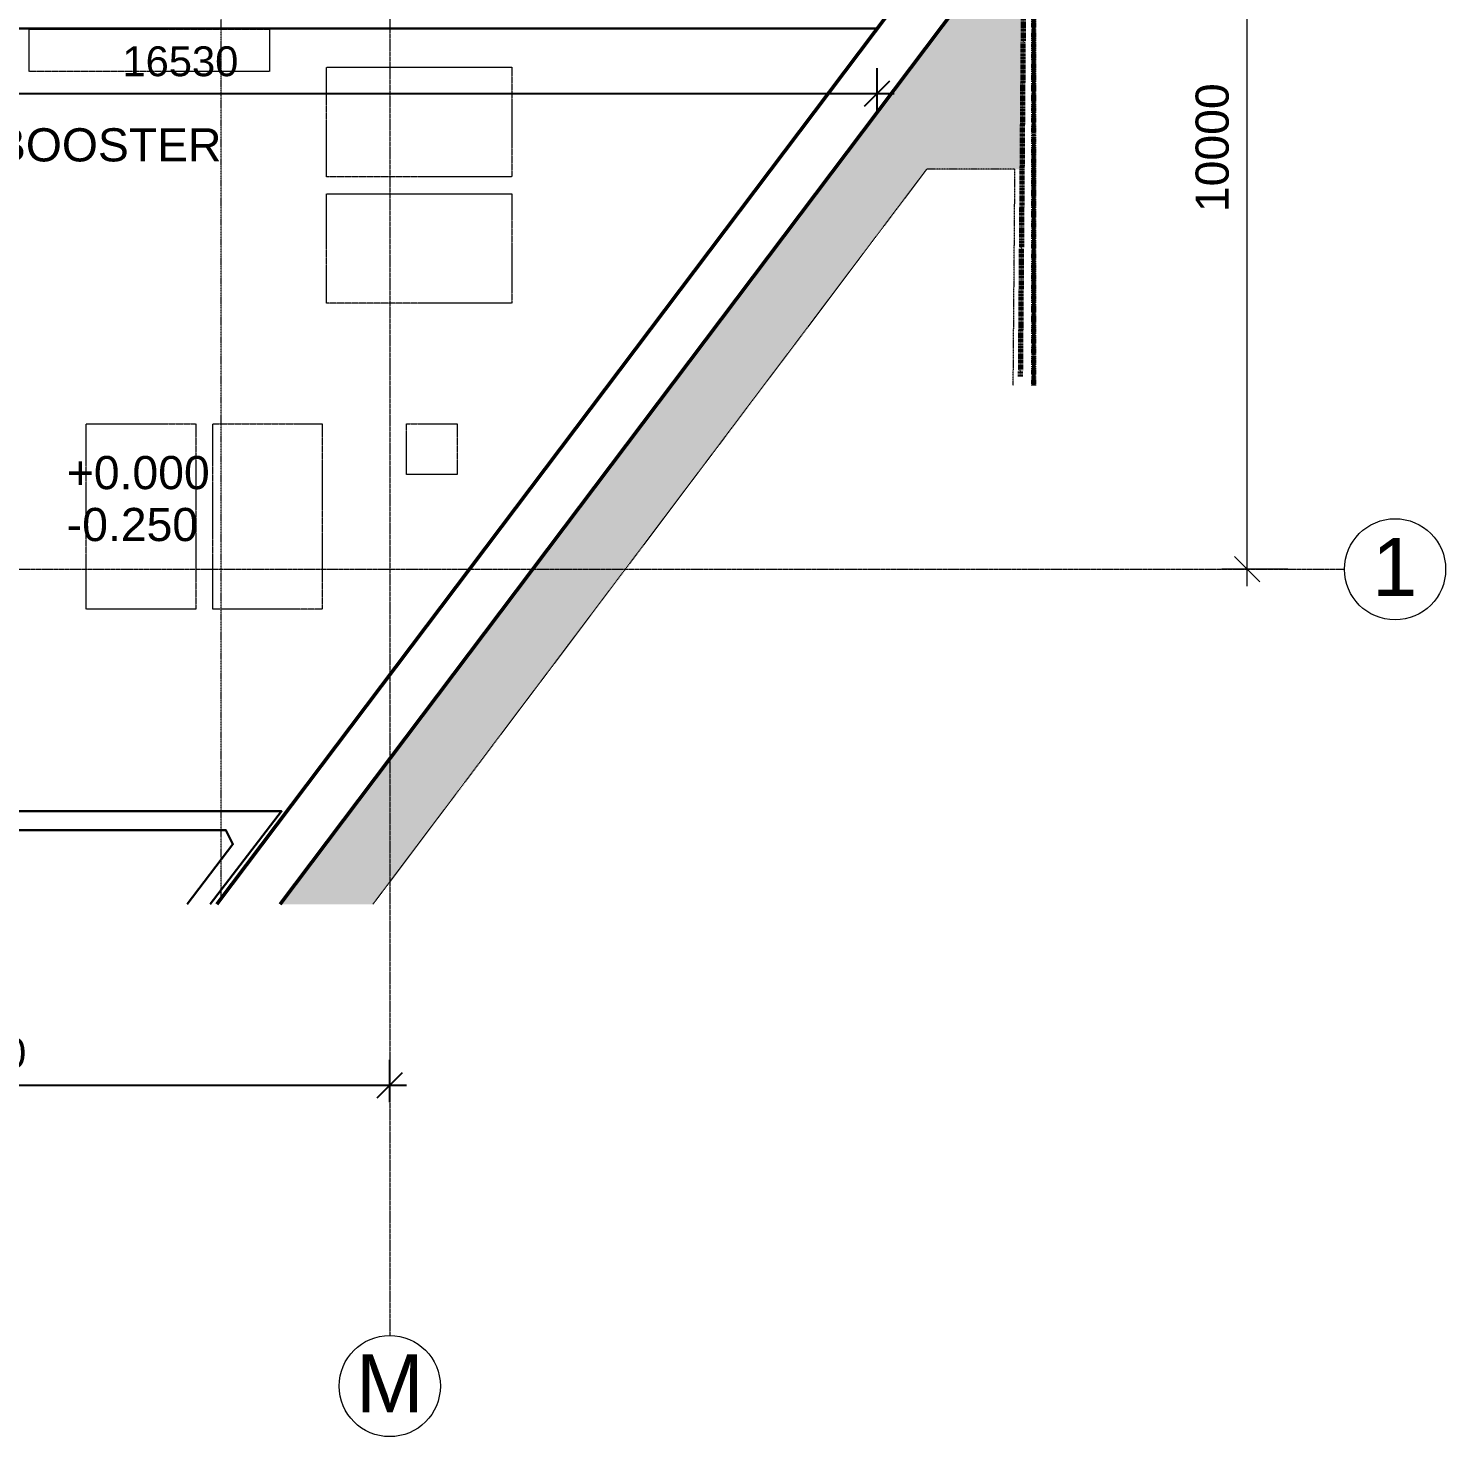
# Model space of a CAD drawing. Header units: millimetres. Extents: x -309924 to 219496, y -330797 to 211873.
# Drawn here: x 112563 to 129377, y 122717 to 139422 of the extents above; entities that cross this region are included whole.
import ezdxf

# ---------------------------------------------------------------- set-up
doc = ezdxf.new("R2010")
doc.units = ezdxf.units.MM
for name, pattern in [('Double dash', [24.5, 10, -3, 2, -3, 2, -4.5]), ('Double dash_2_', [42.8625, 15.875, -4.7625, 6.35, -4.7625, 6.35, -4.7625]), ('Grid Line', [21, 12, -3, 3, -3]), ('IMPORT-Hidden_samll_', [3, 2, -1]), ('Overhead', [1.8, 1.2, -0.6])]:
    doc.linetypes.add(name, pattern=pattern)
for name, color, linetype, lineweight in [('0-1', 7, 'Continuous', 5), ('0-3', 7, 'Double dash_2_', 50), ('A-ANNO-DIMS', 7, 'Continuous', 9), ('A-DETL-3', 102, 'Overhead', 5), ('A-FLOR-OVHD', 7, 'Overhead', 5), ('A-WALL-2', 7, 'Continuous', 35), ('C-PROP-LINE', 7, 'Double dash', 70), ('C-PROP-LINE-1', 7, 'Double dash_2_', 50), ('G-ANNO-DIMS', 7, 'Continuous', 5), ('G-ANNO-TEXT', 7, 'Continuous', 5), ('I-WALL', 7, 'Continuous', 9), ('I-WALL-4', 7, 'Continuous', 30), ('OAP280_W', 210, 'Continuous', 50), ('S-GRID-1', 7, 'Grid Line', 5), ('S-GRID-IDEN', 7, 'Continuous', 5)]:
    doc.layers.add(name, color=color, linetype=linetype, lineweight=lineweight)
doc.layers.add('A-DETL-GENF-5', color=7, linetype='Continuous', lineweight=9, true_color=0x525252)
doc.layers.add('E-EQMT', color=7, linetype='IMPORT-Hidden_samll_', lineweight=5, true_color=0x656565)
doc.layers.add('as built dims 190807', color=10, linetype='Continuous')
doc.styles.add('Arial_1', font='arial.ttf', dxfattribs={"height": 393.413174})
doc.styles.add('Arial_11', font='arial.ttf', dxfattribs={"height": 354.071856})
doc.styles.add('Arial_4', font='arial.ttf', dxfattribs={"height": 688.473054})
doc.styles.add('Arial_6', font='arial.ttf', dxfattribs={"height": 1.18024})
doc.dimstyles.new('Diagonal_-_2_0mm_Arial', dxfattribs={"dimscale": 304.8, "dimtxt": 500, "dimasz": 0.984252, "dimexe": 0.984252, "dimexo": 0.984252, "dimgap": 0.656168, "dimtad": 1, "dimdec": 0, "dimrnd": 5, "dimzin": 0, "dimdsep": 46, "dimtxsty": 'Arial_11', "dimblk1": 'OBLIQUE', "dimblk2": 'OBLIQUE', "dimsah": 1, "dimcen": 0.09, "dimdle": 0.656168, "dimadec": 0, "dimazin": 0, "dimtfac": 1, "dimtdec": 4, "dimtix": 1, "dimtmove": 0, "dimatfit": 3, "dimfxl": 1, "dimtvp": 1, "dimtolj": 1, "dimtzin": 0, "dimarcsym": 2})
pattern_1 = [(45, (0, 0), (1e-13, 1796.051), [1270, -1270]), (45, (-336.8, 336.8), (1e-13, 1796.051), [1270, -1270]), (45, (-673.5, 673.5), (1e-13, 1796.051), [1270, -1270]), (135, (-673.5, 898), (-1796.051, 1e-13), [1270, -1270]), (135, (-336.8, 1234.8), (-1796.051, 1e-13), [1270, -1270]), (135, (0, 1571.5), (-1796.051, 1e-13), [1270, -1270])]

# ---------------------------------------------------------------- blocks, each defined once
blk = doc.blocks.new('Family - ___-1112717-B2_F PLAN _2 OF 2_')
at = {"layer": 'C-PROP-LINE', "ltscale": 0.5}
for p, q in [((124355, 137750), (124462, 151157)), ((124335, 135294), (124355, 137750))]:
    blk.add_line(p, q, dxfattribs=at)
blk = doc.blocks.new('Grid - 3mm-2917264-B2_F PLAN _2 OF 2_')
at = {"layer": 'S-GRID-IDEN'}
blk.add_circle((0, 0), 3, dxfattribs=at)
blk = doc.blocks.new('Family - ___-2785461-B2_F PLAN _2 OF 2_')
at = {"layer": 'C-PROP-LINE'}
blk.add_line((124491, 135185), (124499, 204681), dxfattribs=at)
blk = doc.blocks.new('Family - ___-36030423-B2_F PLAN _2 OF 2_')
at = {"layer": 'C-PROP-LINE'}
blk.add_line((124491, 135185), (124499, 204681), dxfattribs=at)
blk = doc.blocks.new('Family - ___-3197506-B2_F PLAN _2 OF 2_')
at = {"layer": 'C-PROP-LINE-1'}
blk.add_line((124491, 135185), (124499, 204681), dxfattribs=at)
blk = doc.blocks.new('Dims-B2-FPLAN_2OF2__dwg__Oblique-5772969-B2_F PLAN _2 OF 2_')
at = {"layer": 'A-ANNO-DIMS'}
blk.add_line((-0.5, -0.5), (0.5, 0.5), dxfattribs=at)
blk = doc.blocks.new('_Oblique')
at = {"color": 0, "linetype": 'ByBlock', "lineweight": -2}
blk.add_line((-0.5, -0.5), (0.5, 0.5), dxfattribs=at)
blk = doc.blocks.new('*D291')
at = {"layer": 'A-ANNO-DIMS', "color": 0, "lineweight": -2, "transparency": 16777216}
for p, q in [((106851, 126685), (106851, 127185)), ((116851, 126685), (116851, 127185)), ((106651, 126885), (117051, 126885))]:
    blk.add_line(p, q, dxfattribs=at)
at = {"layer": 'Defpoints', "color": 0, "transparency": 16777216}
for p in [(116851, 126885), (106851, 126385), (116851, 126385)]:
    blk.add_point(p, dxfattribs=at)
at = {"layer": 'A-ANNO-DIMS', "color": 0, "lineweight": -2, "transparency": 16777216, "xscale": 299.9999999999999, "yscale": 299.9999999999999, "zscale": 299.9999999999999, "rotation": 180}
blk.add_blockref('_Oblique', (106851, 126885), dxfattribs=at)
at = {"layer": 'A-ANNO-DIMS', "color": 0, "lineweight": -2, "transparency": 16777216, "xscale": 299.9999999999999, "yscale": 299.9999999999999, "zscale": 299.9999999999999}
blk.add_blockref('_Oblique', (116851, 126885), dxfattribs=at)
at = {"layer": 'A-ANNO-DIMS', "color": 0, "transparency": 16777216, "insert": (111851, 127266), "char_height": 354.1, "attachment_point": 5, "style": 'Arial_11'}
blk.add_mtext('\\A1;10000', dxfattribs=at)
blk = doc.blocks.new('*D311')
at = {"layer": 'A-ANNO-DIMS', "color": 0, "lineweight": -2, "transparency": 16777216}
for p, q in [((106101, 138448), (106101, 138948)), ((122633, 138448), (122633, 138948)), ((105901, 138648), (122833, 138648))]:
    blk.add_line(p, q, dxfattribs=at)
at = {"layer": 'Defpoints', "color": 0, "transparency": 16777216}
for p in [(122633, 138648), (106101, 138148), (122633, 138148)]:
    blk.add_point(p, dxfattribs=at)
at = {"layer": 'A-ANNO-DIMS', "color": 0, "lineweight": -2, "transparency": 16777216, "xscale": 299.9999999999999, "yscale": 299.9999999999999, "zscale": 299.9999999999999, "rotation": 180}
blk.add_blockref('_Oblique', (106101, 138648), dxfattribs=at)
at = {"layer": 'A-ANNO-DIMS', "color": 0, "lineweight": -2, "transparency": 16777216, "xscale": 299.9999999999999, "yscale": 299.9999999999999, "zscale": 299.9999999999999}
blk.add_blockref('_Oblique', (122633, 138648), dxfattribs=at)
at = {"layer": 'A-ANNO-DIMS', "color": 0, "transparency": 16777216, "insert": (114367, 139029), "char_height": 354.1, "attachment_point": 5, "style": 'Arial_11'}
blk.add_mtext('\\A1;16530', dxfattribs=at)
blk = doc.blocks.new('B2 plinth')
at = {"layer": 'E-EQMT'}
for points in [[(112575, 139411), (115425, 139411), (115425, 138911), (112575, 138911)], [(116100, 138961), (118300, 138961), (118300, 137661), (116100, 137661)], [(116100, 137461), (118300, 137461), (118300, 136161), (116100, 136161)], [(113250, 134731), (114550, 134731), (114550, 132531), (113250, 132531)], [(114750, 134731), (116050, 134731), (116050, 132531), (114750, 132531)], [(117050, 134731), (117650, 134731), (117650, 134131), (117050, 134131)]]:
    blk.add_lwpolyline(points, close=True, dxfattribs=at)

msp = doc.modelspace()

# ---------------------------------------------------------------- hatches: boundary and pattern name
at = {"layer": 'A-DETL-GENF-5'}
h = msp.add_hatch(dxfattribs=at)
h.set_pattern_fill('FP_5', color=256, style=0, pattern_type=2)
h.set_pattern_definition(pattern_1)
h.paths.add_polyline_path([(9600.4, 129032.5), (9601.2, 161178.1), (78643.5, 202430.8), (123587.6, 202430.6), (123586.1, 139689.7), (115551, 129032.5), (116650, 129032.5), (123219.4, 137750.4), (124355.1, 137750.4), (124462.4, 151156.8), (124469, 204683.5), (-4678.3, 204683.5), (-4667.2, 161414.7), (-1657.7, 160831.2), (3415.6, 163862.5), (5580.2, 160240), (506.8, 157208.6), (-1654.1, 160825.1), (-4667.8, 161403.5), (-4678.3, 129032.5), (7685, 129032.5)])
h = msp.add_hatch(dxfattribs=at)
h.set_pattern_fill('FP_5', color=256, style=0, pattern_type=2)
h.set_pattern_definition(pattern_1)
h.paths.add_polyline_path([(115550.4, 129032.5), (115551, 129032.5), (120185.3, 135180)], flags=0)

# ---------------------------------------------------------------- linework, layer by layer
at = {"layer": 'A-ANNO-DIMS'}
for p, q in [((127022.7, 132806.2), (127022.7, 202630.8)), ((127503.7, 133006.2), (126722.7, 133006.2))]:
    msp.add_line(p, q, dxfattribs=at)
at = {"layer": 'A-DETL-3'}
msp.add_line((114850.4, 129101.4), (114850.4, 148531.2), dxfattribs=at)
at = {"layer": 'A-FLOR-OVHD'}
for p, q in [((123219.4, 137750.4), (116650, 129032.5)), ((124267.6, 137750.4), (123219.4, 137750.4)), ((124247.1, 135184.4), (124267.6, 137750.4))]:
    msp.add_line(p, q, dxfattribs=at)
at = {"layer": 'A-WALL-2'}
for p, q in [((122986.1, 139890.5), (114799.6, 129032.5)), ((115551, 129032.5), (123586.1, 139689.7))]:
    msp.add_line(p, q, dxfattribs=at)
at = {"layer": 'I-WALL', "lineweight": 30}
msp.add_line((107801.1, 139422.2), (122632.9, 139422.2), dxfattribs=at)
at = {"layer": 'I-WALL-4'}
for points in [[(109860.4, 130136.5), (115568.2, 130136.5), (114721, 129032.5)], [(110085.4, 129032.5), (110085.4, 129662.8), (110334.2, 129911.5), (114907.2, 129911.5), (114990.6, 129744.1), (114446.1, 129032.5)]]:
    msp.add_lwpolyline(points, dxfattribs=at)
at = {"layer": 'OAP280_W'}
for p, q in [((122986.3, 139890.9), (114799.5, 129032.5)), ((115551, 129032.5), (123586.3, 139690.1))]:
    msp.add_line(p, q, dxfattribs=at)
at = {"layer": 'S-GRID-1'}
for p, q in [((116851.5, 210672.6), (116851, 123917.3)), ((-10508.3, 133006.2), (128177.3, 133005.5))]:
    msp.add_line(p, q, dxfattribs=at)

# ---------------------------------------------------------------- block references
at = {"xscale": 300, "yscale": 300, "zscale": 300, "rotation": 270}
msp.add_blockref('Dims-B2-FPLAN_2OF2__dwg__Oblique-5772969-B2_F PLAN _2 OF 2_', (127022.7, 133006.2), dxfattribs=at)
at = {"layer": '0-1', "rotation": 359.9997000009001}
for name in ['Family - ___-2785461-B2_F PLAN _2 OF 2_', 'Family - ___-36030423-B2_F PLAN _2 OF 2_']:
    msp.add_blockref(name, (0, 0), dxfattribs=at)
at = {"layer": '0-3', "rotation": 359.9997000009001}
msp.add_blockref('Family - ___-3197506-B2_F PLAN _2 OF 2_', (0, 0), dxfattribs=at)
at = {"layer": 'as built dims 190807'}
msp.add_blockref('B2 plinth', (0, 0), dxfattribs=at)
at = {"layer": 'C-PROP-LINE'}
msp.add_blockref('Family - ___-1112717-B2_F PLAN _2 OF 2_', (0, 0), dxfattribs=at)
at = {"layer": 'S-GRID-IDEN', "xscale": 199.9999999999998, "yscale": 199.9999999999998, "zscale": 199.9999999999998}
for p, rotation in [((128777.3, 133005.5), 269.9996999999992), ((116851, 123317.3), 179.9996999996851)]:
    msp.add_blockref('Grid - 3mm-2917264-B2_F PLAN _2 OF 2_', p, dxfattribs=dict(at, rotation=rotation))

# ---------------------------------------------------------------- texts
at = {"layer": 'A-ANNO-DIMS', "insert": (126410, 138006.2), "char_height": 393.41, "width": 1824, "attachment_point": 2, "rotation": 90, "line_spacing_factor": 0.938532, "style": 'Arial_1'}
msp.add_mtext('10000', dxfattribs=at)
at = {"layer": 'G-ANNO-DIMS', "insert": (113019.2, 134349.2), "char_height": 393.41, "width": 1598.4, "attachment_point": 1, "line_spacing_factor": 0.938532, "style": 'Arial_11'}
msp.add_mtext('+0.000\\P-0.250', dxfattribs=at)
at = {"layer": 'G-ANNO-TEXT', "insert": (106426.2, 138237.1), "char_height": 393.413, "width": 8795.504, "attachment_point": 1, "line_spacing_factor": 0.938532, "style": 'Arial_6'}
msp.add_mtext('P39B F.S. FIXED AND BOOSTER PUMP AND ^JSPRINKLER PUMP ^JROOM', dxfattribs=at)
at = {"layer": 'S-GRID-IDEN', "char_height": 688.5, "attachment_point": 2, "line_spacing_factor": 0.938532, "style": 'Arial_4'}
for s, insert, width in [('1', (128772.1, 133376.5), 638.369), ('M', (116851.3, 123693.2), 949.153)]:
    msp.add_mtext(s, dxfattribs=dict(at, insert=insert, width=width))

# ---------------------------------------------------------------- dimensions: what is measured, and where the dimension line sits
at = {"layer": 'A-ANNO-DIMS'}
for base, p1, p2, picture, middle in [((122632.8959, 138648.4676), (106101.3518, 138148.4676), (122632.8959, 138148.4163), '*D311', (114367.1238, 139029.3679)), ((116851, 126885), (106851, 126385), (116851, 126385), '*D291', (111851, 127265.8))]:
    dim = msp.add_linear_dim(base=base, p1=p1, p2=p2, dimstyle='Diagonal_-_2_0mm_Arial', override={"dimpost": '<>', "dimtmove": 1, "dimarcsym": 2}, dxfattribs=at)
    dim.commit()
    dim.dimension.update_dxf_attribs({"geometry": picture, "text_midpoint": middle})

doc.saveas('drawing.dxf')
